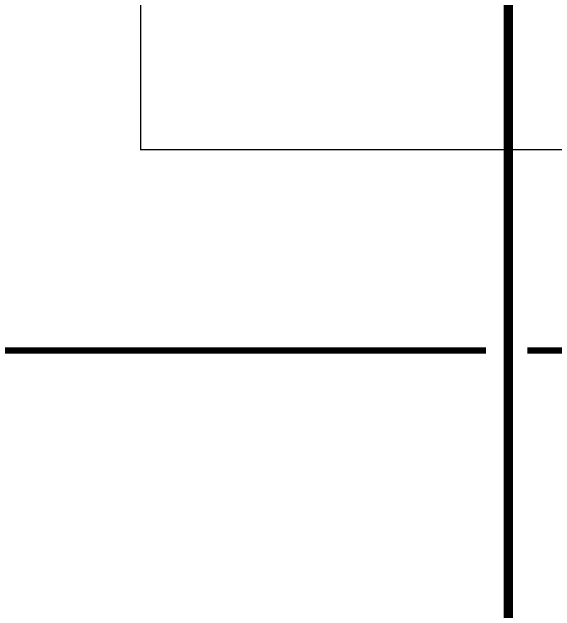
# Model space of a CAD drawing. Header units: inches. Extents: x 185496 to 352137, y 107182 to 179410.
# Drawn here: x 234827 to 239234, y 158307 to 163168 of the extents above; entities that cross this region are included whole.
import ezdxf

# ---------------------------------------------------------------- set-up
doc = ezdxf.new("R2010")
doc.units = ezdxf.units.IN
doc.header["$MEASUREMENT"] = 0
for name, color, linetype in [('CSX', 3, 'Continuous'), ('DIM', 2, 'Continuous'), ('ZSX', 4, 'Continuous')]:
    doc.layers.add(name, color=color, linetype=linetype)

# ---------------------------------------------------------------- blocks, each defined once
blk = doc.blocks.new('生产区')
at = {"layer": 'CSX', "ltscale": 100, "const_width": 0.5, "elevation": 0}
blk.add_lwpolyline([(120679.381, 1573.426), (120679.381, 1448.76)], dxfattribs=at)
at = {"layer": 'ZSX', "color": 0, "const_width": 0.35, "elevation": -1257.599}
for points in [[(120630.453, 1511.096), (120678.172, 1511.096)], [(120680.409, 1511.096), (120726.132, 1511.096)]]:
    blk.add_lwpolyline(points, dxfattribs=at)

msp = doc.modelspace()

# ---------------------------------------------------------------- linework, layer by layer
at = {"color": 5, "ltscale": 100}
for p in [(235870.65, 165189.16, 276290.76), (245720.11, 162049.48, 651190.09)]:
    msp.add_line(p, (235870.65, 162049.48, 276290.76), dxfattribs=at)

# ---------------------------------------------------------------- block references
at = {"layer": 'DIM', "xscale": 150, "yscale": 150, "zscale": 150}
msp.add_blockref('生产区', (-17863053.45, -66243.05, 276290.76), dxfattribs=at)

doc.saveas('drawing.dxf')
